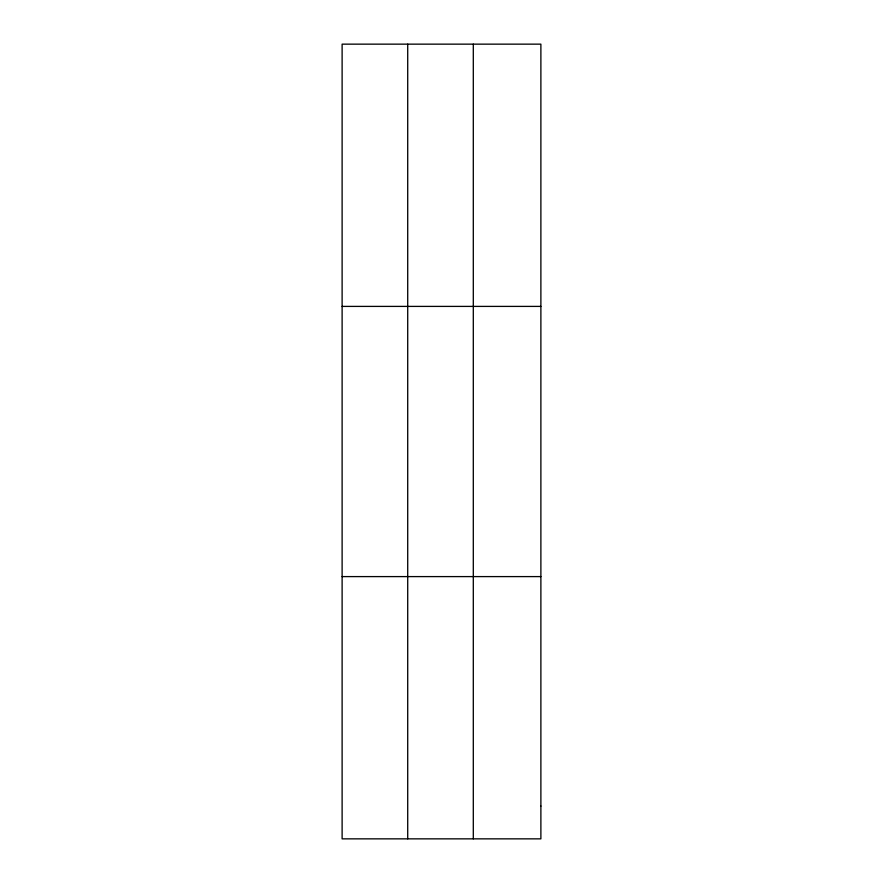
<?xml version="1.0" encoding="UTF-8"?>
<svg xmlns="http://www.w3.org/2000/svg" width="883" height="883" viewBox="0 0 883 883"><rect width="100%" height="100%" fill="white"/><g stroke="black" fill="none" stroke-linecap="round" stroke-linejoin="round"><path stroke-width="1.32" d="M407.714 44.15L407.714 838.85M473.299 44.15L473.299 838.85M342.118 306.401L540.882 306.401M342.118 576.599L540.882 576.599M540.882 806.069L540.882 838.85L342.118 838.85L342.118 44.15L540.882 44.15L540.882 806.069"/></g></svg>
